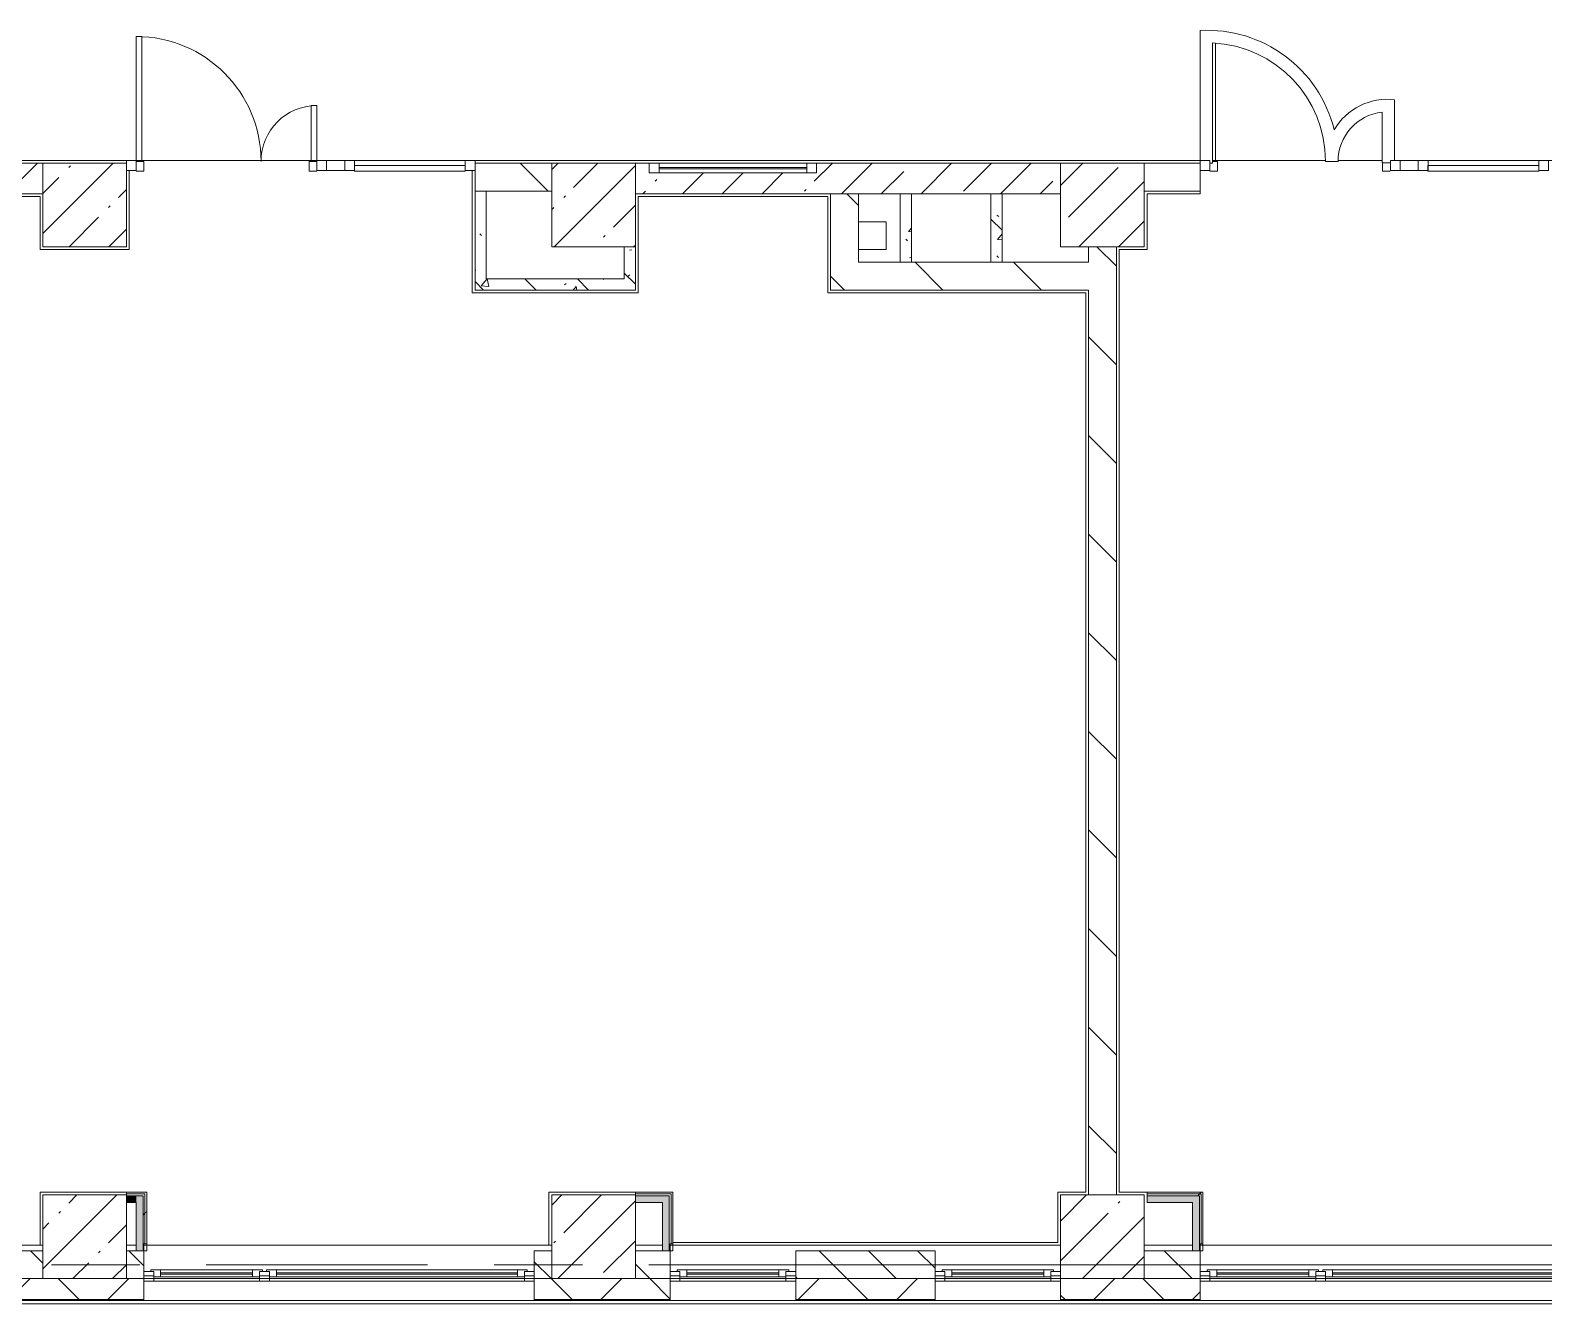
# Model space of a CAD drawing. Header units: millimetres. Extents: x 35802 to 233035, y -8553 to 29000.
# Drawn here: x 127845 to 138700, y -280 to 8853 of the extents above; entities that cross this region are included whole.
import ezdxf

# ---------------------------------------------------------------- set-up
doc = ezdxf.new("R2010")
doc.units = ezdxf.units.MM
doc.linetypes.add('Осевая', pattern=[3175, 635, -476.25, 1587.5, -476.25])
for name, color, linetype, lineweight, true_color in [('A-DETL-GENF-2', 7, 'Continuous', 5, 0xaaaaaa), ('A-DOOR-3', 7, 'Continuous', 5, 0xaaaaaa), ('A-FLOR-1', 7, 'Continuous', 5, 0xaaaaaa), ('I-WALL-1', 7, 'Continuous', 9, 0xe7e7e7), ('I-WALL-2', 7, 'Continuous', 5, 0xe7e7e7), ('I-WALL-5', 7, 'Continuous', 5, 0x787878)]:
    doc.layers.add(name, color=color, linetype=linetype, lineweight=lineweight, true_color=true_color)
for name, color, linetype, lineweight in [('A-GLAZ-2', 7, 'Continuous', 5), ('A-GLAZ-CURT-3', 7, 'Continuous', 5), ('A-GLAZ-CWMG-3', 7, 'Continuous', 5), ('A-WALL', 7, 'Continuous', 9), ('A-WALL-5', 7, 'Continuous', 5), ('I-WALL-4', 7, 'Continuous', 5), ('S-COLS-1', 7, 'Continuous', 5), ('Оси', 7, 'Continuous', 9), ('Оси-2', 7, 'Осевая', 9)]:
    doc.layers.add(name, color=color, linetype=linetype, lineweight=lineweight)
pattern_1 = [(135, (106024.65, 0), (-353.5534, -353.5534), [])]
pattern_2 = [(135, (106024.65, 0), (-176.7767, -176.7767), [])]
pattern_3 = [(135, (106024.65, 0), (-377.171, -377.171), [533.4, -88.9, 17.78, -88.9]), (135, (106024.65, 376.94), (-377.171, -377.171), []), (50, (106024.65, 0), (637.645, -55.787), [66.675, -733.425]), (355, (106024.65, 0), (-123.35, 668.699), [53.34, -586.74]), (100.451, (106077.8, -4.65), (514.299, 612.908), [56.665, -623.315]), (46.184, (106024.65, 177.8), (948.776, -147.15), [100.012, -1100.137]), (96.636, (106103.7, 165.5), (830.91, 865.997), [84.998, -934.973]), (351.184, (106024.7, 177.8), (830.918, 865.988), [80.01, -880.11]), (21, (106113.55, 133.35), (530.651, -357.928), [66.675, -733.425]), (326, (106113.55, 133.35), (216.308, 644.658), [53.34, -586.74]), (71.451, (106157.8, 103.5), (746.96, 286.724), [56.665, -623.315]), (37.5, (106024.65, 0), (10.8105, 295.9426), [16.764, -562.864, 16.764, -578.866, -588.962]), (37.5, (106024.65, 0), (10.8105, 295.9426), [-1175.258, 16.764, -572.198]), (7.5, (106024.65, 0), (233.869, 350.6318), [16.764, -322.834, 16.764, -549.529, -224.472]), (7.5, (106024.65, 0), (233.869, 350.6318), [-905.891, 16.764, -207.708]), (327.5, (105826.4, 0), (474.5678, -20.0513), [16.764, -205.486, 16.764, -676.656, -920.115]), (327.5, (105826.4, 0), (474.5678, -20.0513), [-915.67, 16.764, -903.351]), (317.5, (105737.5, 0), (518.452, 88.9934), [16.764, -272.161, 16.764, -443.738, -653.415]), (317.5, (105737.5, 0), (518.452, 88.9934), [-749.427, 16.764, -636.651])]
pattern_4 = [(45, (106024.65, 0), (-285.123, 285.123), []), (45, (106309.78, 0), (-285.123, 285.123), [504.031, -100.806, 16.764, -84.042])]
pattern_5 = [(45, (106024.65, 0), (-530.33, 530.33), []), (135, (106024.65, 0), (-530.33, -530.33), [])]

# ---------------------------------------------------------------- blocks, each defined once
blk = doc.blocks.new('BSC_Колонна _Прямоугольная - 600х600-23286269-1_8_2_птичка')
at = {"layer": 'S-COLS-1'}
h = blk.add_hatch(dxfattribs=at)
h.set_pattern_fill('FP_86', color=256, style=0, pattern_type=2)
h.set_pattern_definition([(45, (-29509.74, -7600), (-285.123, 285.123), []), (45, (-29224.6, -7600), (-285.123, 285.123), [504.031, -100.806, 16.764, -84.042])])
h.paths.add_polyline_path([(300, -300), (300, 300), (-300, 300), (-300, -300), (119, -300)])
for p, q in [((300, 300), (-300, 300)), ((-300, 300), (-300, -300)), ((300, -300), (300, 300)), ((-300, -300), (300, -300))]:
    blk.add_line(p, q, dxfattribs=at)
blk = doc.blocks.new('BSC_Колонна _Прямоугольная - 600х600-V53-1_8_2_птичка')
at = {"layer": 'S-COLS-1'}
h = blk.add_hatch(dxfattribs=at)
h.set_pattern_fill('FP_87', color=256, style=0, pattern_type=2)
h.set_pattern_definition([(45, (-25860, -200), (-285.123, 285.123), []), (45, (-25574.88, -200), (-285.123, 285.123), [504.031, -100.806, 16.764, -84.042])])
h.paths.add_polyline_path([(300, -300), (300, 300), (-300, 300), (-300, -300), (42, -300)])
for p, q in [((300, 300), (-300, 300)), ((-300, 300), (-300, -300)), ((300, -300), (300, 300)), ((-300, -300), (300, -300))]:
    blk.add_line(p, q, dxfattribs=at)
blk = doc.blocks.new('BSC_Колонна _Прямоугольная - 600х600-V54-1_8_2_птичка')
at = {"layer": 'S-COLS-1'}
h = blk.add_hatch(dxfattribs=at)
h.set_pattern_fill('FP_88', color=256, style=0, pattern_type=2)
h.set_pattern_definition([(45, (-29509.74, -200), (-285.123, 285.123), []), (45, (-29224.6, -200), (-285.123, 285.123), [504.031, -100.806, 16.764, -84.042])])
h.paths.add_polyline_path([(110, -300), (300, -300), (300, 300), (-300, 300), (-300, -300)])
for p, q in [((300, 300), (-300, 300)), ((-300, 300), (-300, -300)), ((300, -300), (300, 300)), ((-300, -300), (300, -300))]:
    blk.add_line(p, q, dxfattribs=at)
blk = doc.blocks.new('BSC_Колонна _Прямоугольная - 600х600-V59-1_8_2_птичка')
at = {"layer": 'S-COLS-1'}
h = blk.add_hatch(dxfattribs=at)
h.set_pattern_fill('FP_96', color=256, style=0, pattern_type=2)
h.set_pattern_definition([(45, (-25860, -7600), (-285.123, 285.123), []), (45, (-25574.88, -7600), (-285.123, 285.123), [504.031, -100.806, 16.764, -84.042])])
h.paths.add_polyline_path([(-111, -300), (300, -300), (300, 300), (-300, 300), (-300, -300)])
for p, q in [((300, 300), (-300, 300)), ((-300, 300), (-300, -300)), ((300, -300), (300, 300)), ((-300, -300), (300, -300))]:
    blk.add_line(p, q, dxfattribs=at)
blk = doc.blocks.new('120_Окно_СКБ_2Ст - 120_Окно_СКБ_2Ст 2800х2500_створка_-22445922-1_8_2_птичка')
at = {"layer": 'A-GLAZ-2'}
for p, q in [((-1400, -127), (-1400, -57)), ((-1400, -57), (-1330, -57)), ((1400, -57), (-1400, -57)), ((-1330, -57), (-1330, -127)), ((500, -87), (-1330, -87)), ((-1330, -87), (-1330, -127)), ((-1280, -137), (-1280, -87)), ((-1280, -107), (450, -107)), ((450, -137), (450, -87)), ((500, -127), (500, -57)), ((500, -57), (570, -57)), ((500, -127), (500, -87)), ((570, -57), (570, -127)), ((1330, -87), (570, -87)), ((570, -87), (570, -127)), ((620, -137), (620, -87)), ((620, -107), (1280, -107)), ((1280, -137), (1280, -87)), ((1330, -127), (1330, -57)), ((1330, -57), (1400, -57)), ((1330, -127), (1330, -87)), ((1400, -57), (1400, -127)), ((-1330, -127), (-1400, -127)), ((-1400, -127), (-1350, -127)), ((-1330, -127), (-1350, -127)), ((-1350, -127), (-1350, -137)), ((-1350, -137), (520, -137)), ((520, -137), (-1350, -137)), ((450, -117), (-1280, -117)), ((570, -127), (500, -127)), ((520, -127), (500, -127)), ((520, -127), (550, -127)), ((520, -137), (520, -127)), ((570, -127), (550, -127)), ((550, -127), (550, -137)), ((550, -137), (1350, -137)), ((1350, -137), (550, -137)), ((1280, -117), (620, -117)), ((1400, -127), (1330, -127)), ((1350, -127), (1330, -127)), ((1350, -127), (1400, -127)), ((1350, -137), (1350, -127))]:
    blk.add_line(p, q, dxfattribs=at)
blk = doc.blocks.new('120_Окно_СКБ_1Ст - 120_Окно_СКБ_1Ст 900х2500_h_-V135-1_8_2_птичка')
at = {"layer": 'A-GLAZ-2'}
for p, q in [((-450, -127), (-450, -57)), ((-450, -57), (-380, -57)), ((450, -57), (-450, -57)), ((-380, -57), (-380, -127)), ((380, -87), (-380, -87)), ((-380, -87), (-380, -127)), ((-330, -137), (-330, -87)), ((-330, -107), (330, -107)), ((330, -137), (330, -87)), ((380, -127), (380, -57)), ((380, -57), (450, -57)), ((380, -127), (380, -87)), ((450, -57), (450, -127)), ((-380, -127), (-450, -127)), ((-450, -127), (-400, -127)), ((-380, -127), (-400, -127)), ((-400, -127), (-400, -137)), ((-400, -137), (400, -137)), ((400, -137), (-400, -137)), ((330, -117), (-330, -117)), ((450, -127), (380, -127)), ((400, -127), (380, -127)), ((400, -127), (450, -127)), ((400, -137), (400, -127))]:
    blk.add_line(p, q, dxfattribs=at)
blk = doc.blocks.new('BSC_Колонна _Прямоугольная - 600х600-V137-1_8_2_птичка')
at = {"layer": 'S-COLS-1'}
h = blk.add_hatch(dxfattribs=at)
h.set_pattern_fill('FP_176', color=256, style=0, pattern_type=2)
h.set_pattern_definition([(45, (-22210, -7600), (-285.123, 285.123), []), (45, (-21924.88, -7600), (-285.123, 285.123), [504.031, -100.806, 16.764, -84.042])])
h.paths.add_polyline_path([(300, -300), (300, 300), (-300, 300), (-300, -300)])
for p, q in [((300, 300), (-300, 300)), ((-300, 300), (-300, -300)), ((300, -300), (300, 300)), ((-300, -300), (300, -300))]:
    blk.add_line(p, q, dxfattribs=at)
blk = doc.blocks.new('BSC_Колонна _Прямоугольная - 600х600-V138-1_8_2_птичка')
at = {"layer": 'S-COLS-1'}
h = blk.add_hatch(dxfattribs=at)
h.set_pattern_fill('FP_177', color=256, style=0, pattern_type=2)
h.set_pattern_definition([(45, (-22210, -200), (-285.123, 285.123), []), (45, (-21924.88, -200), (-285.123, 285.123), [504.031, -100.806, 16.764, -84.042])])
h.paths.add_polyline_path([(300, -300), (300, 300), (-300, 300), (-300, -300), (-26, -300)])
for p, q in [((300, 300), (-300, 300)), ((-300, 300), (-300, -300)), ((300, -300), (300, 300)), ((-300, -300), (300, -300))]:
    blk.add_line(p, q, dxfattribs=at)
blk = doc.blocks.new('Прямоугольный импост - 50 x 70 мм-31700031-1_8_2_птичка')
at = {"layer": 'A-GLAZ-CWMG-3'}
for p, q in [((-70, 35), (0, 35)), ((-70, -35), (-70, 35)), ((0, 35), (0, -35)), ((0, -35), (-70, -35))]:
    blk.add_line(p, q, dxfattribs=at)
blk = doc.blocks.new('Дверь_Витражная_остекление_ - ДВН_ДАО_Главный вход_1200 в свету-31742133-1_8_2_птичка')
at = {"layer": 'A-DETL-GENF-2'}
for p, q in [((-607.5, 925), (-647.5, 925)), ((-647.5, 925), (-647.5, 35)), ((-607.5, 30), (-607.5, 925)), ((647.5, 430), (607.5, 430)), ((607.5, 430), (607.5, 30)), ((647.5, 35), (647.5, 430)), ((-647.5, 30), (-607.5, 30)), ((-592.5, 30), (-647.5, 30)), ((-592.5, -40), (-592.5, 30)), ((592.5, -40), (592.5, 30)), ((592.5, 30), (647.5, 30)), ((607.5, 30), (647.5, 30)), ((-647.5, -40), (-592.5, -40)), ((647.5, -40), (592.5, -40))]:
    blk.add_line(p, q, dxfattribs=at)
at = {"layer": 'A-DOOR-3'}
for p, q in [((-647.5, 925), (-647.5, 35)), ((647.5, 430), (647.5, 35))]:
    blk.add_line(p, q, dxfattribs=at)
for centre, radius, start, end in [((-647.5, 30), 895, 360, 90), ((647.5, 30), 400, 90, 180)]:
    blk.add_arc(centre, radius, start, end, dxfattribs=at)
blk = doc.blocks.new('Системная панель - Стемалит - 40мм-31720939-1_8_2_птичка')
at = {"layer": 'A-GLAZ-CURT-3'}
for p, q in [((65, 35), (-65, 35)), ((-65, 35), (-65, -35)), ((65, -35), (65, 35)), ((-65, -35), (65, -35))]:
    blk.add_line(p, q, dxfattribs=at)
blk = doc.blocks.new('Прямоугольный импост - 50 x 70 мм-31687886-1_8_2_птичка')
at = {"layer": 'A-GLAZ-CWMG-3'}
for p, q in [((-35, 35), (35, 35)), ((-35, -35), (-35, 35)), ((35, 35), (35, -35)), ((35, -35), (-35, -35))]:
    blk.add_line(p, q, dxfattribs=at)
blk = doc.blocks.new('Прямоугольный импост - 50 x 70 мм-31701779-1_8_2_птичка')
at = {"layer": 'A-GLAZ-CWMG-3'}
for p, q in [((0, 35), (-70, 35)), ((-70, 35), (-70, -35)), ((-70, -35), (0, -35)), ((0, -35), (0, -17))]:
    blk.add_line(p, q, dxfattribs=at)
blk = doc.blocks.new('Системная панель - Стекло - 40мм-31720953-1_8_2_птичка')
at = {"layer": 'A-GLAZ-CURT-3'}
for p, q in [((397.5, 0), (-397.5, 0)), ((-397.5, 0), (-397.5, -40)), ((397.5, -40), (397.5, 0)), ((-397.5, -40), (397.5, -40))]:
    blk.add_line(p, q, dxfattribs=at)
blk = doc.blocks.new('Прямоугольный импост - 50 x 70 мм-31702100-1_8_2_птичка')
at = {"layer": 'A-GLAZ-CWMG-3'}
for p, q in [((-35, 35), (35, 35)), ((-35, -35), (-35, 35)), ((35, 35), (35, -35)), ((35, -35), (-35, -35))]:
    blk.add_line(p, q, dxfattribs=at)
blk = doc.blocks.new('Прямоугольный импост - 50 x 70 мм-31720914-1_8_2_птичка')
at = {"layer": 'A-GLAZ-CWMG-3'}
blk.add_line((24940, 7918), (24145, 7918), dxfattribs=at)
blk = doc.blocks.new('Дверь_Витражная_остекление_ - ДВН_ДАО_Главный вход_1200 в свету-V169-1_8_2_птичка')
at = {"layer": 'A-DETL-GENF-2'}
for p, q in [((-607, 30), (-607, 877)), ((-627, 30), (-607, 30)), ((-592, 30), (-627, 30)), ((-592, -40), (-592, 30)), ((592, -40), (592, 20)), ((-647, -40), (-592, -40)), ((647, -40), (592, -40))]:
    blk.add_line(p, q, dxfattribs=at)
blk = doc.blocks.new('Прямоугольный импост - 50 x 70 мм-V170-1_8_2_птичка')
at = {"layer": 'A-GLAZ-CWMG-3'}
for p, q in [((0, 35), (-70, 35)), ((-70, 35), (-70, -35)), ((0, -35), (0, 35)), ((-70, -35), (0, -35))]:
    blk.add_line(p, q, dxfattribs=at)
blk = doc.blocks.new('Системная панель - Стекло - 40мм-V171-1_8_2_птичка')
at = {"layer": 'A-GLAZ-CURT-3'}
h = blk.add_hatch(dxfattribs=at)
h.set_pattern_fill('FP_199', color=256, style=0, pattern_type=2)
h.set_pattern_definition([(45, (-32742.5, -7383), (-1414.21, 1414.21), [1000, -3000]), (45, (-33742.5, -7883), (-1414.21, 1414.21), [3000, -1000]), (45, (-31742.5, -8383), (-1414.21, 1414.21), [1000, -3000])])
h.paths.add_polyline_path([(-335, -40), (398, -35), (398, 0), (-398, 0), (-398, -40)])
for p, q in [((398, 0), (-398, 0)), ((-398, 0), (-398, -40)), ((398, -40), (398, 0)), ((-398, -40), (398, -40))]:
    blk.add_line(p, q, dxfattribs=at)
blk = doc.blocks.new('120_Окно_СКБ_1Ст - 120_Окно_СКБ_1Ст 400х1200 EI30-24228621-1_8_2_птичка')
at = {"layer": 'A-GLAZ-2'}
for p, q in [((-600, 40), (-600, 110)), ((-600, 110), (-530, 110)), ((600, 110), (-600, 110)), ((-530, 110), (-530, 40)), ((530, 40), (530, 110)), ((530, 110), (600, 110)), ((600, 110), (600, 40)), ((-530, 40), (-600, 40)), ((-600, 40), (600, 40)), ((530, 80), (-530, 80)), ((530, 70), (-530, 70)), ((600, 40), (530, 40))]:
    blk.add_line(p, q, dxfattribs=at)

msp = doc.modelspace()

# ---------------------------------------------------------------- hatches: boundary and pattern name
at = {"layer": 'A-WALL-5'}
h = msp.add_hatch(dxfattribs=at)
h.set_pattern_fill('FP_84', color=256, style=0, pattern_type=2)
h.set_pattern_definition(pattern_2)
h.paths.add_polyline_path([(112854.7, -100), (113684.7, -100), (113684.7, 100), (112854.7, 100), (112854.7, -80)])
h.paths.add_polyline_path([(127934.7, -100), (127934.7, 100), (127634.7, 100), (127634.7, -100)])
h.paths.add_polyline_path([(133334.7, -100), (134334.4, -100), (134334.4, 100), (133334.7, 100), (133334.7, -80)])
h.paths.add_polyline_path([(115184.4, -100), (115934.7, -100), (115934.7, 100), (115184.4, 100), (115184.4, -80)])
h.paths.add_polyline_path([(118184.7, -100), (118184.7, 100), (118034.7, 100), (118034.7, -100)])
h.paths.add_polyline_path([(126514.7, -100), (126734.7, -100), (126734.7, 100), (125384.7, 100), (125384.7, -100), (125419.8, -100)])
h.paths.add_polyline_path([(132434.7, -100), (132434.7, 100), (132184.7, 100), (132184.7, -100)])
h.paths.add_polyline_path([(121634.7, -100), (121634.7, 100), (120884.7, 100), (120884.7, -100)])
h.paths.add_polyline_path([(122534.7, -100), (122684.7, -94.4), (122684.7, 100), (122534.7, 100), (122534.7, -80)])
h.paths.add_polyline_path([(128659.7, -100), (128659.7, 100), (128534.7, 100), (128534.7, -100)])
h.paths.add_polyline_path([(131459.7, -100), (131584.7, -100), (131584.7, 100), (131459.7, 100), (131459.7, -80)])
h = msp.add_hatch(dxfattribs=at)
h.set_pattern_fill('FP_84', color=256, style=0, pattern_type=2)
h.set_pattern_definition(pattern_2)
h.paths.add_polyline_path([(135834.4, -100), (136234.7, -100), (136234.7, 100), (135834.4, 100), (135834.4, -80)])
h = msp.add_hatch(dxfattribs=at)
h.set_pattern_fill('FP_92', color=256, style=0, pattern_type=2)
h.set_pattern_definition([(45, (106024.65, 0), (-353.5534, 353.5534), []), (135, (106024.65, 0), (-353.5534, -353.5534), [])])
h.paths.add_polyline_path([(144415.7, -250), (144415.7, -100), (144014.7, -100), (144014.7, -250)])
h.paths.add_polyline_path([(139894.7, -250), (139894.7, -100), (139034.7, -100), (139034.7, -250)])
h.paths.add_polyline_path([(136234.7, -250), (136234.7, -100), (135234.4, -100), (135234.4, -250), (135644.1, -250)])
h.paths.add_polyline_path([(141994.7, -250), (143114.7, -250), (143114.7, -100), (141994.7, -100), (141994.7, -190.3)])
h.paths.add_polyline_path([(133334.7, -250), (134334.4, -250), (134334.4, -100), (133334.7, -100), (133334.7, -211.8)])
h.paths.add_polyline_path([(127634.7, -250), (128659.7, -250), (128659.7, -100), (127634.7, -100), (127634.7, -226)])
h.paths.add_polyline_path([(125419.8, -250), (126734.7, -250), (126734.7, -100), (125384.7, -100), (125384.7, -250)])
h.paths.add_polyline_path([(123284.7, -250), (123284.7, -100), (122534.7, -100), (122534.7, -250), (122631.4, -250)])
h.paths.add_polyline_path([(121634.7, -250), (121634.7, -100), (120884.7, -100), (120884.7, -250)])
h.paths.add_polyline_path([(132434.7, -250), (132434.7, -100), (131459.7, -100), (131459.7, -250), (131926.2, -250)])
h.paths.add_polyline_path([(118034.7, -250), (118784.7, -248), (118784.7, -100), (118034.7, -100), (118034.7, -249.9)])
h.paths.add_polyline_path([(115934.7, -250), (115934.7, -100), (115184.4, -100), (115184.4, -250), (115195.6, -250)])
h.paths.add_polyline_path([(114284.4, -250), (114284.4, -100), (112854.7, -100), (112854.7, -250), (114266.1, -250)])
h.paths.add_polyline_path([(109754.7, -250), (109754.7, -100), (105764.7, -100), (105764.7, -250), (109618.8, -250)])
at = {"layer": 'I-WALL-1'}
for points in [[(128654.7, 100), (128654.7, 495), (128604.7, 495), (128604.7, 100)], [(132428.2, 100), (132428.2, 495), (132378.2, 495), (132378.2, 100)], [(136179.7, 100), (136229.7, 100), (136229.7, 495), (136179.7, 495), (136179.7, 115.8)]]:
    msp.add_hatch(color=256, dxfattribs=at).paths.add_polyline_path(points)
at = {"layer": 'I-WALL-2'}
for points in [[(128554.7, 445), (128604.7, 445), (128604.7, 495), (128534.7, 495), (128534.7, 445)], [(132204.7, 445), (132378.2, 445), (132378.2, 495), (132184.7, 495), (132184.7, 445)], [(136179.7, 445), (136179.7, 495), (135854.4, 495), (135854.4, 445)]]:
    msp.add_hatch(color=256, dxfattribs=at).paths.add_polyline_path(points)
at = {"layer": 'I-WALL-4'}
h = msp.add_hatch(dxfattribs=at)
h.set_pattern_fill('FP_85', color=256, style=0, pattern_type=2)
h.set_pattern_definition(pattern_4)
h.paths.add_polyline_path([(126064.9, 7680), (127934.7, 7680), (127934.7, 7900), (124509.7, 7900), (124509.7, 7680), (125419.8, 7680)])
h.paths.add_polyline_path([(123284.7, 7680), (123559.7, 7680), (123559.7, 7900), (123284.7, 7900), (123284.7, 7841.3)])
h = msp.add_hatch(dxfattribs=at)
h.set_pattern_fill('FP_91', color=256, style=0, pattern_type=2)
h.set_pattern_definition(pattern_1)
h.paths.add_polyline_path([(131114.7, 7700), (131584.7, 7700), (131584.7, 7900), (131034.7, 7900), (131034.7, 7700)])
h = msp.add_hatch(dxfattribs=at)
h.set_pattern_fill('FP_85', color=256, style=0, pattern_type=2)
h.set_pattern_definition(pattern_4)
h.paths.add_polyline_path([(132184.7, 7680), (135234.4, 7680), (135234.4, 7900), (133484.7, 7898.6), (133484.7, 7830), (132284.7, 7830), (132284.7, 7900), (132184.7, 7900)])
h = msp.add_hatch(dxfattribs=at)
h.set_pattern_fill('FP_91', color=256, style=0, pattern_type=2)
h.set_pattern_definition(pattern_1)
h.paths.add_polyline_path([(135834.4, 7700), (136234.7, 7700), (136234.7, 7900), (135834.4, 7900), (135834.4, 7754.5)])
h.paths.add_polyline_path([(139016.1, 7700), (139034.7, 7700), (139034.7, 7900), (138734.7, 7900), (138734.7, 7700), (139016, 7700)])
h = msp.add_hatch(dxfattribs=at)
h.set_pattern_fill('FP_91', color=256, style=0, pattern_type=2)
h.set_pattern_definition(pattern_1)
h.paths.add_polyline_path([(133584.7, 7190), (133784.7, 7190), (133784.4, 7680), (133584.7, 7680), (133584.7, 7220.5)])
h = msp.add_hatch(dxfattribs=at)
h.set_pattern_fill('FP_91', color=256, style=0, pattern_type=2)
h.set_pattern_definition(pattern_1)
h.paths.add_polyline_path([(135623.9, 500), (135634.4, 500), (135634.4, 7300), (135434.4, 7300), (135434.4, 500)])
h = msp.add_hatch(dxfattribs=at)
h.set_pattern_fill('FP_91', color=256, style=0, pattern_type=2)
h.set_pattern_definition(pattern_1)
h.paths.add_polyline_path([(135414.4, 6990), (135434.4, 6990), (135434.4, 7190), (133584.7, 7190), (133584.7, 6990), (135214.4, 6990)])
h = msp.add_hatch(dxfattribs=at)
h.set_pattern_fill('FP_198', color=256, style=0, pattern_type=2)
h.set_pattern_definition(pattern_5)
h.paths.add_polyline_path([(128654.7, 100), (128659.7, 100), (128659.7, 150), (128667.2, 150), (128667.2, 507.5), (128654.7, 507.5), (128654.7, 120)])
h = msp.add_hatch(dxfattribs=at)
h.set_pattern_fill('FP_198', color=256, style=0, pattern_type=2)
h.set_pattern_definition(pattern_5)
h.paths.add_polyline_path([(128679.7, 150), (128679.7, 520), (128667.2, 520), (128667.2, 150)])
h = msp.add_hatch(dxfattribs=at)
h.set_pattern_fill('FP_198', color=256, style=0, pattern_type=2)
h.set_pattern_definition(pattern_5)
h.paths.add_polyline_path([(132428.2, 100), (132434.7, 100), (132434.7, 150), (132440.7, 150), (132440.7, 507.5), (132428.2, 507.5), (132428.2, 120)])
h = msp.add_hatch(dxfattribs=at)
h.set_pattern_fill('FP_198', color=256, style=0, pattern_type=2)
h.set_pattern_definition(pattern_5)
h.paths.add_polyline_path([(136242.2, 507.5), (136242.2, 520), (135854.4, 520), (135854.4, 507.5), (136229.7, 507.5)])
h = msp.add_hatch(dxfattribs=at)
h.set_pattern_fill('FP_198', color=256, style=0, pattern_type=2)
h.set_pattern_definition(pattern_5)
h.paths.add_polyline_path([(136179.7, 495), (136229.7, 495), (136229.2, 507.5), (135854.4, 507.5), (135854.4, 495)])
h = msp.add_hatch(dxfattribs=at)
h.set_pattern_fill('FP_198', color=256, style=0, pattern_type=2)
h.set_pattern_definition(pattern_5)
h.paths.add_polyline_path([(136229.7, 100), (136234.7, 100), (136234.7, 150), (136242.2, 150), (136242.2, 507.5), (136229.7, 507.5), (136229.7, 114.6)])
h = msp.add_hatch(dxfattribs=at)
h.set_pattern_fill('FP_198', color=256, style=0, pattern_type=2)
h.set_pattern_definition(pattern_5)
h.paths.add_polyline_path([(136254.7, 150), (136254.7, 520), (136242.2, 520), (136242.2, 150)])
at = {"layer": 'I-WALL-5'}
h = msp.add_hatch(dxfattribs=at)
h.set_pattern_fill('FP_107', color=256, style=0, pattern_type=2)
h.set_pattern_definition(pattern_3)
h.paths.add_polyline_path([(131034.7, 7070), (131114.7, 7070), (131114.7, 7700), (131034.7, 7700), (131034.7, 7278.6)])
h = msp.add_hatch(dxfattribs=at)
h.set_pattern_fill('FP_107', color=256, style=0, pattern_type=2)
h.set_pattern_definition(pattern_3)
h.paths.add_polyline_path([(134119.6, 7190), (134164.7, 7190), (134164.7, 7680), (134084.7, 7680), (134084.7, 7190)])
h = msp.add_hatch(dxfattribs=at)
h.set_pattern_fill('FP_107', color=256, style=0, pattern_type=2)
h.set_pattern_definition(pattern_3)
h.paths.add_polyline_path([(134814.7, 7190), (134814.7, 7680), (134734.7, 7680), (134734.7, 7190)])
h = msp.add_hatch(dxfattribs=at)
h.set_pattern_fill('FP_107', color=256, style=0, pattern_type=2)
h.set_pattern_definition(pattern_3)
h.paths.add_polyline_path([(132104.7, 6990), (132184.7, 6990), (132184.7, 7300), (132104.7, 7296.7), (132104.7, 7070)])
h = msp.add_hatch(dxfattribs=at)
h.set_pattern_fill('FP_107', color=256, style=0, pattern_type=2)
h.set_pattern_definition(pattern_3)
h.paths.add_polyline_path([(131564.7, 6990), (132104.7, 6990), (132104.7, 7070), (131034.7, 7070), (131034.7, 6990)])

# ---------------------------------------------------------------- linework, layer by layer
at = {"layer": 'A-FLOR-1'}
for p, q in [((136234.7, 8851.7), (136234.7, 7918)), ((136324.7, 7900), (136324.7, 8762.1)), ((137539.7, 8265.7), (137539.7, 7903)), ((137629.7, 7918), (137629.7, 8355.2)), ((126234.9, 7920), (136234.7, 7920)), ((128554.7, 7848), (128554.7, 7280)), ((131014.7, 6971), (131014.7, 7848)), ((136304.7, 7900), (136324.7, 7900)), ((137134.2, 7920), (136324.7, 7920)), ((137134.7, 7913), (137224.7, 7913)), ((137539.7, 7920), (137225.3, 7920)), ((137539.7, 7903), (137599.7, 7903)), ((137629.7, 7920), (144519.7, 7920)), ((127914.7, 7660), (126754.7, 7660)), ((127914.7, 7280), (127914.7, 7660)), ((133564.7, 7660), (132204.7, 7660)), ((132204.7, 7660), (132204.7, 6971)), ((133564.7, 6970), (133564.7, 7660)), ((136234.7, 7680), (135854.4, 7680)), ((135854.4, 7680), (135854.4, 7280)), ((136234.7, 7700), (136234.7, 7680)), ((133784.7, 7480), (133984.4, 7480)), ((133984.4, 7480), (133984.4, 7280)), ((128554.7, 7280), (127914.7, 7280)), ((133984.4, 7280), (133784.7, 7280)), ((135653.4, 7280), (135653.4, 520)), ((135854.4, 7280), (135653.4, 7280)), ((132204.7, 6971), (131014.7, 6971)), ((135414.4, 6970), (133564.7, 6970)), ((135414.4, 520), (135414.4, 6970)), ((127914.7, 140), (127914.7, 520)), ((127914.7, 520), (128534.7, 520)), ((131564.7, 140), (131564.7, 520)), ((131564.7, 520), (132184.7, 520)), ((135214.4, 160), (135214.4, 520)), ((135214.4, 520), (135414.4, 520)), ((135653.4, 520), (135854.4, 520)), ((132453.2, 160), (135214.4, 160))]:
    msp.add_line(p, q, dxfattribs=at)
for centre, radius, start, end in [((136284.7, 7913), 940, 13.96903, 93.04909), ((136284.7, 7913), 850, 360, 87.30273), ((137579.7, 7913), 445, 83.54865, 149.34163), ((137579.7, 7913), 355, 96.4696, 180)]:
    msp.add_arc(centre, radius, start, end, dxfattribs=at)
at = {"layer": 'A-WALL'}
for p, q in [((131114.7, 7700), (131034.7, 7700)), ((133784.7, 7680), (133584.7, 7680)), ((134164.7, 7680), (134084.7, 7680)), ((134814.7, 7680), (134734.7, 7680)), ((134084.7, 7190), (134164.7, 7190)), ((134734.7, 7190), (134814.7, 7190)), ((128667.2, 507.5), (128534.7, 507.5)), ((128654.7, 495), (128534.7, 495)), ((128654.7, 100), (128654.7, 495)), ((128667.2, 150), (128667.2, 507.5)), ((132440.7, 507.5), (132184.7, 507.5)), ((132428.2, 495), (132184.7, 495)), ((132428.2, 100), (132428.2, 495)), ((132440.7, 150), (132440.7, 507.5)), ((136242.2, 507.5), (135854.4, 507.5)), ((136229.7, 495), (135854.4, 495)), ((136229.7, 100), (136229.7, 495)), ((136242.2, 150), (136242.2, 507.5)), ((127934.7, -100), (127634.7, -100)), ((128659.7, -100), (128534.7, -100)), ((131584.7, -100), (131459.7, -100)), ((132434.7, -100), (132184.7, -100)), ((134334.4, -100), (133334.7, -100)), ((136234.7, -100), (135834.4, -100)), ((127634.7, -250), (128659.7, -250)), ((127634.7, -253), (128659.7, -253)), ((131459.7, -250), (132434.7, -250)), ((131459.7, -253), (132434.7, -253)), ((133334.7, -250), (134334.4, -250)), ((133334.7, -253), (134334.4, -253)), ((135234.4, -250), (136234.7, -250)), ((135234.4, -253), (136234.7, -253))]:
    msp.add_line(p, q, dxfattribs=at)
at = {"layer": 'A-WALL-5'}
for p, q in [((127934.7, 100), (127634.7, 100)), ((128604.7, 100), (128534.7, 100)), ((128659.7, -258), (128659.7, 100)), ((131584.7, 100), (131459.7, 100)), ((131459.7, 100), (131459.7, -258)), ((132378.2, 100), (132184.7, 100)), ((132434.7, -258), (132434.7, 100)), ((134334.4, 100), (133334.7, 100)), ((133334.7, 100), (133334.7, -258)), ((134334.4, -258), (134334.4, 100)), ((136179.7, 100), (135834.4, 100)), ((136234.7, -258), (136234.7, 100)), ((128659.7, -100), (131459.7, -100)), ((132434.7, -100), (133334.7, -100)), ((134334.4, -100), (135234.4, -100)), ((135234.4, -100), (135234.4, -258)), ((136234.7, -100), (139034.7, -100)), ((178304.7, -280), (105734.7, -280)), ((127634.7, -258), (139894.7, -258))]:
    msp.add_line(p, q, dxfattribs=at)
at = {"layer": 'I-WALL-4'}
for p, q in [((127934.7, 7900), (124539.7, 7900)), ((131584.7, 7900), (131034.7, 7900)), ((131034.7, 7900), (131034.7, 6990)), ((132284.7, 7900), (132184.7, 7900)), ((135234.4, 7900), (133484.7, 7900)), ((136234.7, 7900), (135834.4, 7900)), ((136234.7, 7700), (136234.7, 7900)), ((126734.7, 7680), (127934.7, 7680)), ((131114.7, 7700), (131584.7, 7700)), ((131114.7, 7070), (131114.7, 7700)), ((132184.7, 7680), (133584.7, 7680)), ((133584.7, 7680), (133584.7, 6990)), ((133784.7, 7680), (134084.7, 7680)), ((133784.7, 7190), (133784.7, 7680)), ((134084.7, 7680), (134084.7, 7190)), ((134164.7, 7190), (134164.7, 7680)), ((134164.7, 7680), (134734.7, 7680)), ((134734.7, 7680), (134734.7, 7190)), ((134814.7, 7680), (135234.4, 7680)), ((134814.7, 7190), (134814.7, 7680)), ((135834.4, 7700), (136234.7, 7700)), ((132104.7, 7300), (132104.7, 7070)), ((132184.7, 6990), (132184.7, 7300)), ((135434.4, 7300), (135434.4, 7190)), ((135634.4, 500), (135634.4, 7300)), ((134084.7, 7190), (133784.7, 7190)), ((134734.7, 7190), (134164.7, 7190)), ((135434.4, 7190), (134814.7, 7190)), ((132104.7, 7070), (131114.7, 7070)), ((131034.7, 6990), (132184.7, 6990)), ((133584.7, 6990), (135434.4, 6990)), ((135434.4, 6990), (135434.4, 500)), ((128679.7, 520), (128534.7, 520)), ((128534.7, 520), (128534.7, 500)), ((128534.7, 445), (128604.7, 445)), ((128604.7, 445), (128604.7, 100)), ((128679.7, 100), (128679.7, 520)), ((132453.2, 520), (132184.7, 520)), ((132184.7, 520), (132184.7, 500)), ((132184.7, 445), (132378.2, 445)), ((132378.2, 445), (132378.2, 100)), ((132453.2, 100), (132453.2, 520)), ((136254.7, 520), (135854.4, 520)), ((135854.4, 520), (135854.4, 445)), ((135854.4, 445), (136179.7, 445)), ((136179.7, 445), (136179.7, 100)), ((136254.7, 100), (136254.7, 520)), ((126734.7, 140), (127934.7, 140)), ((128534.7, 140), (128604.7, 140)), ((128658.7, 140), (131584.7, 140)), ((128659.7, 100), (128659.7, 150)), ((128659.7, 150), (128679.7, 150)), ((132184.7, 140), (132378.2, 140)), ((132434.7, 100), (132434.7, 150)), ((132434.7, 150), (132453.2, 150)), ((132434.7, 140), (135234.4, 140)), ((135834.4, 140), (136179.7, 140)), ((136233.7, 140), (139034.7, 140)), ((136234.7, 100), (136234.7, 150)), ((136234.7, 150), (136254.7, 150)), ((128604.7, 100), (128679.7, 100)), ((132378.2, 100), (132453.2, 100)), ((136179.7, 100), (136254.7, 100)), ((128729.7, -80), (128659.7, -80)), ((129559.7, -80), (129489.7, -80)), ((131459.7, -80), (131389.7, -80)), ((132504.7, -80), (132434.7, -80)), ((133334.7, -80), (133264.7, -80)), ((134404.4, -80), (134334.4, -80)), ((135234.4, -80), (135164.4, -80)), ((136304.7, -80), (136234.7, -80)), ((137134.7, -80), (137064.7, -80))]:
    msp.add_line(p, q, dxfattribs=at)
at = {"layer": 'Оси'}
msp.add_line((132284.7, 0), (144784.7, 0), dxfattribs=at)
at = {"layer": 'Оси-2'}
msp.add_line((115295.9, 0), (132284.7, 0), dxfattribs=at)

# ---------------------------------------------------------------- block references
at = {"layer": 'A-DOOR-3'}
for name, p in [('Дверь_Витражная_остекление_ - ДВН_ДАО_Главный вход_1200 в свету-31742133-1_8_2_птичка', (129252.2, 7883)), ('Дверь_Витражная_остекление_ - ДВН_ДАО_Главный вход_1200 в свету-V169-1_8_2_птичка', (136952.2, 7883))]:
    msp.add_blockref(name, p, dxfattribs=at)
at = {"layer": 'A-GLAZ-2'}
msp.add_blockref('120_Окно_СКБ_1Ст - 120_Окно_СКБ_1Ст 400х1200 EI30-24228621-1_8_2_птичка', (132884.7, 7790), dxfattribs=at)
at = {"layer": 'A-GLAZ-2', "rotation": 180}
for name, p in [('120_Окно_СКБ_2Ст - 120_Окно_СКБ_2Ст 2800х2500_створка_-22445922-1_8_2_птичка', (130059.7, -175)), ('120_Окно_СКБ_1Ст - 120_Окно_СКБ_1Ст 900х2500_h_-V135-1_8_2_птичка', (132884.7, -175)), ('120_Окно_СКБ_1Ст - 120_Окно_СКБ_1Ст 900х2500_h_-V135-1_8_2_птичка', (134784.4, -175)), ('120_Окно_СКБ_2Ст - 120_Окно_СКБ_2Ст 2800х2500_створка_-22445922-1_8_2_птичка', (137634.7, -175))]:
    msp.add_blockref(name, p, dxfattribs=at)
at = {"layer": 'A-GLAZ-CURT-3'}
for name, p in [('Системная панель - Стемалит - 40мм-31720939-1_8_2_птичка', (130034.7, 7883)), ('Системная панель - Стекло - 40мм-31720953-1_8_2_птичка', (130567.2, 7883)), ('Системная панель - Стемалит - 40мм-31720939-1_8_2_птичка', (137734.7, 7883)), ('Системная панель - Стекло - 40мм-V171-1_8_2_птичка', (138267.2, 7883))]:
    msp.add_blockref(name, p, dxfattribs=at)
at = {"layer": 'A-GLAZ-CWMG-3', "rotation": 180}
for name, p in [('Прямоугольный импост - 50 x 70 мм-31701779-1_8_2_птичка', (128534.7, 7883)), ('Прямоугольный импост - 50 x 70 мм-V170-1_8_2_птичка', (136234.7, 7883))]:
    msp.add_blockref(name, p, dxfattribs=at)
at = {"layer": 'A-GLAZ-CWMG-3', "extrusion": (0, 0, -1), "rotation": 180}
for name, p in [('Прямоугольный импост - 50 x 70 мм-31687886-1_8_2_птичка', (-129934.7, 7883)), ('Прямоугольный импост - 50 x 70 мм-31702100-1_8_2_птичка', (-130134.7, 7883)), ('Прямоугольный импост - 50 x 70 мм-31700031-1_8_2_птичка', (-131034.7, 7883)), ('Прямоугольный импост - 50 x 70 мм-31687886-1_8_2_птичка', (-137634.7, 7883)), ('Прямоугольный импост - 50 x 70 мм-31702100-1_8_2_птичка', (-137834.7, 7883)), ('Прямоугольный импост - 50 x 70 мм-31700031-1_8_2_птичка', (-138734.7, 7883))]:
    msp.add_blockref(name, p, dxfattribs=at)
at = {"layer": 'A-GLAZ-CWMG-3'}
for p in [(106024.7, 0), (113724.7, 0)]:
    msp.add_blockref('Прямоугольный импост - 50 x 70 мм-31720914-1_8_2_птичка', p, dxfattribs=at)
at = {"layer": 'S-COLS-1'}
for name, p in [('BSC_Колонна _Прямоугольная - 600х600-V137-1_8_2_птичка', (128234.7, 7600)), ('BSC_Колонна _Прямоугольная - 600х600-V59-1_8_2_птичка', (131884.7, 7600)), ('BSC_Колонна _Прямоугольная - 600х600-23286269-1_8_2_птичка', (135534.4, 7600)), ('BSC_Колонна _Прямоугольная - 600х600-V138-1_8_2_птичка', (128234.7, 200)), ('BSC_Колонна _Прямоугольная - 600х600-V53-1_8_2_птичка', (131884.7, 200)), ('BSC_Колонна _Прямоугольная - 600х600-V54-1_8_2_птичка', (135534.4, 200))]:
    msp.add_blockref(name, p, dxfattribs=at)

doc.saveas('drawing.dxf')
